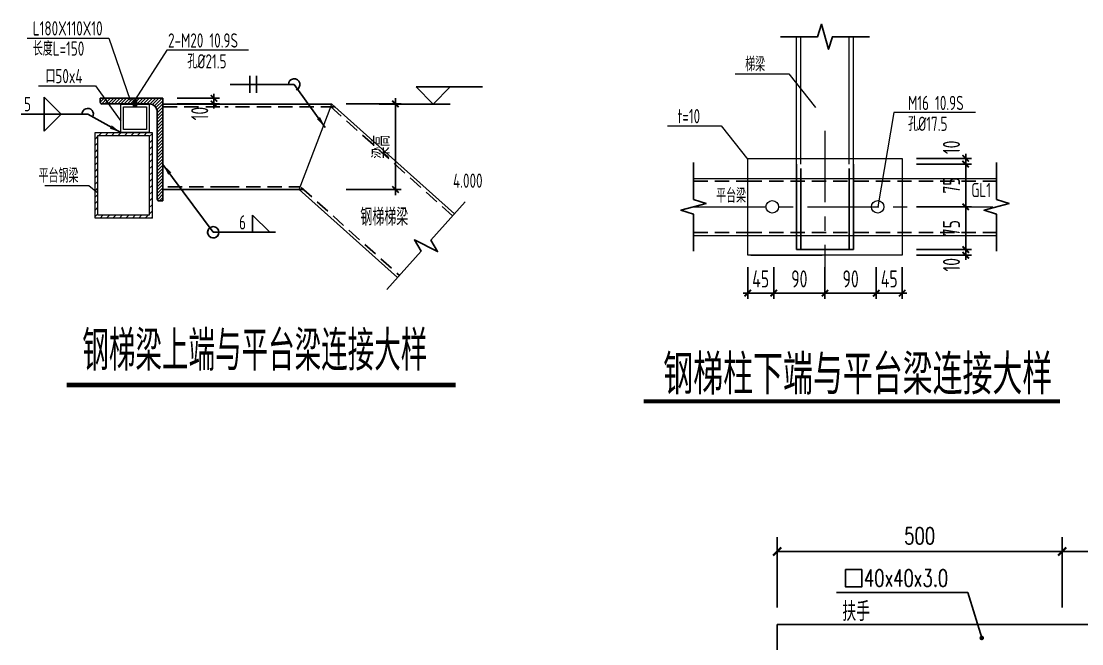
# Model space of a CAD drawing. Extents: x 498328 to 716449, y -893371 to -467753.
# Drawn here: x 564057 to 582661, y -801362 to -790441 of the extents above; entities that cross this region are included whole.
import ezdxf
from ezdxf.enums import TextEntityAlignment as Align

# ---------------------------------------------------------------- set-up
doc = ezdxf.new("R2010")
doc.units = 0
doc.header["$LTSCALE"] = 1000
doc.header["$PDMODE"] = 35
doc.header["$PDSIZE"] = 20
doc.linetypes.add('2', pattern=[0.375, 0.25, -0.125])
doc.linetypes.add('CENTER', pattern=[2, 1.25, -0.25, 0.25, -0.25])
doc.layers.get('0').update_dxf_attribs({"linetype": 'CONTINUOUS'})
doc.layers.get('Defpoints').update_dxf_attribs({"linetype": 'CONTINUOUS'})
for name, color, linetype in [('-L-02', 2, 'CONTINUOUS'), ('1轮廓实线层', 7, 'CONTINUOUS'), ('AXIS', 251, 'CENTER'), ('DIM', 3, 'CONTINUOUS'), ('DIM_LEAD', 3, 'CONTINUOUS'), ('HATCH', 252, 'CONTINUOUS'), ('PUB_DIM', 62, 'CONTINUOUS'), ('PUB_TEXT', 7, 'CONTINUOUS'), ('SD_NAME_TOPC', 7, 'CONTINUOUS'), ('STGJ_BOLT_THIN', 9, 'CONTINUOUS'), ('STXT_HF', 7, 'CONTINUOUS'), ('STXT_XG_THIN', 2, 'CONTINUOUS'), ('THIN', 7, 'CONTINUOUS'), ('焊缝', 1, 'CONTINUOUS'), ('设备基础', 2, 'CONTINUOUS')]:
    doc.layers.add(name, color=color, linetype=linetype)
doc.layers.add('STXT_HF_TEXT', color=7, linetype='CONTINUOUS', lineweight=0)
doc.layers.add('钢梁', color=141, linetype='CONTINUOUS', lineweight=18)
doc.styles.add('_TCH_DIM', font='SIMPLEX', dxfattribs={"bigfont": 'GBCBIG'})
doc.styles.add('_TCH_DIM_T3', font='SIMPLEX', dxfattribs={"width": 0.705882, "bigfont": 'GBCBIG'})
doc.styles.add('HZTXT', font='txt.shx', dxfattribs={"bigfont": 'HZTXT'})
doc.styles.get("Standard").update_dxf_attribs({"font": 'txt', "width": 0.75})
doc.styles.add('TSSD-REIN', font='tssdeng.shx', dxfattribs={"width": 0.7, "bigfont": 'tssdchn.shx'})
doc.styles.add('TSSD_DIMENSION', font='Tssdeng.shx', dxfattribs={"width": 0.7, "bigfont": 'hztxt.shx'})
doc.styles.add('TSSD_LABEL', font='Tssdeng.shx', dxfattribs={"width": 0.7, "bigfont": 'hztxt.shx'})
doc.styles.add('TSSD_REIN', font='Tssdeng.shx', dxfattribs={"width": 0.7, "bigfont": 'hztxt.shx'})
doc.dimstyles.new('_TCH_ARCH&&100', dxfattribs={"dimtxt": 297.5, "dimasz": 100, "dimexe": 250, "dimexo": 300, "dimgap": 126.25, "dimtad": 1, "dimdec": 0, "dimzin": 0, "dimdsep": 46, "dimtxsty": '_TCH_DIM_T3', "dimblk": 'ARCHTICK', "dimcen": 0.09, "dimclrt": 7, "dimadec": 0, "dimazin": 0, "dimtfac": 1, "dimtdec": 0, "dimtix": 1, "dimtmove": 2, "dimatfit": 3, "dimfxl": 0, "dimtolj": 1, "dimtzin": 0, "dimarcsym": 0})
doc.dimstyles.new('TSSD_10_100', dxfattribs={"dimtxt": 300, "dimasz": 80, "dimexe": 100, "dimexo": 250, "dimgap": 100, "dimtad": 1, "dimdec": 0, "dimlfac": 0.1, "dimzin": 0, "dimdsep": 46, "dimtxsty": 'TSSD_DIMENSION', "dimblk": 'ARCHTICK', "dimcen": 0, "dimdle": 100, "dimclrt": 7, "dimadec": 0, "dimazin": 0, "dimtfac": 1, "dimtdec": 0, "dimtix": 1, "dimtmove": 2, "dimatfit": 3, "dimldrblk": 'ARCHTICK', "dimfxl": 0, "dimtolj": 1, "dimtzin": 0, "dimarcsym": 0})
doc.dimstyles.new('TSSD_50_100', dxfattribs={"dimtxt": 300, "dimasz": 80, "dimexe": 100, "dimexo": 250, "dimgap": 100, "dimtad": 1, "dimdec": 0, "dimlfac": 0.5, "dimzin": 0, "dimdsep": 46, "dimtxsty": 'TSSD_DIMENSION', "dimblk": 'ARCHTICK', "dimcen": 0, "dimdle": 100, "dimclrt": 7, "dimadec": 0, "dimazin": 0, "dimtfac": 1, "dimtdec": 0, "dimtix": 1, "dimtmove": 2, "dimatfit": 3, "dimldrblk": 'ARCHTICK', "dimfxl": 0, "dimtolj": 1, "dimtzin": 0, "dimarcsym": 0})
doc.dimstyles.new('TSSD_LEADER_STYLE_200.0', dxfattribs={"dimtxt": 0.18, "dimasz": 200, "dimexe": 0.18, "dimexo": 0.0625, "dimgap": 0.09, "dimtad": 0, "dimtih": 1, "dimtoh": 1, "dimdec": 4, "dimzin": 0, "dimdsep": 46, "dimtxsty": 'Standard', "dimcen": 0.09, "dimadec": 0, "dimazin": 0, "dimtfac": 1, "dimtdec": 4, "dimtofl": 0, "dimtmove": 0, "dimatfit": 3, "dimfxl": 0, "dimtolj": 1, "dimtzin": 0, "dimarcsym": 0})

# ---------------------------------------------------------------- blocks, each defined once
blk = doc.blocks.new('_ARCHTICK')
at = {"color": 0, "const_width": 0.4}
blk.add_lwpolyline([(-0.71, -0.71), (0.71, 0.71)], dxfattribs=at)
blk = doc.blocks.new('*D407')
at = {"layer": 'Defpoints', "color": 0, "transparency": 16777216}
for p in [(569508, -791893), (569508, -793393), (570622, -793393)]:
    blk.add_point(p, dxfattribs=at)
at = {"layer": 'DIM', "color": 0, "lineweight": -2, "transparency": 16777216}
for p, q in [((569758, -791893), (570722, -791893)), ((570622, -791793), (570622, -793493)), ((569758, -793393), (570722, -793393))]:
    blk.add_line(p, q, dxfattribs=at)
at = {"layer": 'DIM', "color": 0, "lineweight": -2, "transparency": 16777216, "xscale": 80, "yscale": 80, "zscale": 80}
for p, rotation in [((570622, -791893), 90), ((570622, -793393), 270)]:
    blk.add_blockref('_ARCHTICK', p, dxfattribs=dict(at, rotation=rotation))
at = {"layer": 'DIM', "color": 7, "transparency": 16777216, "insert": (570372, -792643), "char_height": 300, "attachment_point": 5, "rotation": 90, "style": 'TSSD_DIMENSION'}
blk.add_mtext('\\A1;梁高', dxfattribs=at)
blk = doc.blocks.new('_WELD006')
at = {"color": 0, "linetype": 'ByBlock'}
for p, q in [((0, 0), (0, 0.5)), ((0.4, 0), (0.4, 0.5))]:
    blk.add_line(p, q, dxfattribs=at)
blk = doc.blocks.new('_WELD004')
at = {"color": 0, "linetype": 'ByBlock'}
for p, q in [((0, 1), (1, 0)), ((0, 0), (0, 1))]:
    blk.add_line(p, q, dxfattribs=at)
blk = doc.blocks.new('*D408')
at = {"layer": 'Defpoints', "color": 0, "transparency": 16777216}
for p in [(566543, -791793), (566543, -791893), (567438, -791893)]:
    blk.add_point(p, dxfattribs=at)
at = {"layer": 'DIM', "color": 0, "lineweight": -2, "transparency": 16777216}
for p, q in [((567438, -791793), (567438, -791713)), ((566793, -791793), (567538, -791793)), ((566793, -791893), (567538, -791893)), ((567438, -791793), (567438, -791893)), ((567438, -791893), (567438, -791973))]:
    blk.add_line(p, q, dxfattribs=at)
at = {"layer": 'DIM', "color": 0, "lineweight": -2, "transparency": 16777216, "xscale": 80, "yscale": 80, "zscale": 80}
for p, rotation in [((567438, -791793), 270), ((567438, -791893), 90)]:
    blk.add_blockref('_ARCHTICK', p, dxfattribs=dict(at, rotation=rotation))
at = {"layer": 'DIM', "color": 7, "transparency": 16777216, "insert": (567188, -792061), "char_height": 300, "attachment_point": 5, "rotation": 90, "style": 'TSSD_DIMENSION'}
blk.add_mtext('\\A1;10', dxfattribs=at)
blk = doc.blocks.new('_WELD003')
at = {"color": 0, "linetype": 'ByBlock'}
blk.add_circle((0, 0), 0.5, dxfattribs=at)
blk = doc.blocks.new('2121212121')
at = {"layer": 'HATCH'}
h = blk.add_hatch(dxfattribs=at)
h.set_pattern_fill('METAL', color=256, scale=10, style=0)
h.set_pattern_definition([(45, (-2320.425, -2205.158), (-28.2842712, 28.2842712), [])])
edge = h.paths.add_edge_path()
edge.add_line((604702, -774036), (605802, -774036))
edge.add_line((605802, -774036), (605802, -775836))
edge.add_line((605802, -775836), (605735, -775836))
edge.add_arc((605735, -775803), 33.3, 180, 270, ccw=False)
edge.add_line((605702, -775803), (605702, -774276))
edge.add_arc((605562, -774276), 140, 0, 90)
edge.add_line((605562, -774136), (604735, -774136))
edge.add_arc((604735, -774103), 33.3, 180, 270, ccw=False)
edge.add_line((604702, -774103), (604702, -774036))
at = {"layer": 'STXT_XG_THIN'}
for p, q in [((604702, -774103), (604702, -774036)), ((604702, -774036), (605802, -774036)), ((605802, -774036), (605802, -775836)), ((605562, -774136), (604735, -774136)), ((605702, -775803), (605702, -774276)), ((605802, -775836), (605735, -775836))]:
    blk.add_line(p, q, dxfattribs=at)
for centre in [(604735, -774103), (605735, -775803)]:
    blk.add_arc(centre, 33.3, 180, 270, dxfattribs=at)
blk = doc.blocks.new('21212121212121')
at = {"layer": 'STXT_XG_THIN'}
blk.add_arc((605652, -774276), 140, 0, 90, dxfattribs=at)
at = {"layer": '钢梁'}
blk.add_blockref('2121212121', (90, 0), dxfattribs=at)
blk = doc.blocks.new('*D427')
at = {"layer": 'Defpoints', "color": 0, "transparency": 16777216}
for p in [(579511, -792947), (579511, -793697), (580624, -793697)]:
    blk.add_point(p, dxfattribs=at)
at = {"layer": 'DIM', "color": 0, "lineweight": -2, "transparency": 16777216}
for p, q in [((580624, -792847), (580624, -793797)), ((579761, -792947), (580724, -792947)), ((579761, -793697), (580724, -793697))]:
    blk.add_line(p, q, dxfattribs=at)
at = {"layer": 'DIM', "color": 0, "lineweight": -2, "transparency": 16777216, "xscale": 80, "yscale": 80, "zscale": 80}
for p, rotation in [((580624, -792947), 90), ((580624, -793697), 270)]:
    blk.add_blockref('_ARCHTICK', p, dxfattribs=dict(at, rotation=rotation))
at = {"layer": 'DIM', "color": 7, "transparency": 16777216, "insert": (580374, -793322), "char_height": 300, "attachment_point": 5, "rotation": 90, "style": 'TSSD_DIMENSION'}
blk.add_mtext('\\A1;75', dxfattribs=at)
blk = doc.blocks.new('*D428')
at = {"layer": 'Defpoints', "color": 0, "transparency": 16777216}
for p in [(579511, -793697), (580624, -793697), (579511, -794447)]:
    blk.add_point(p, dxfattribs=at)
at = {"layer": 'DIM', "color": 0, "lineweight": -2, "transparency": 16777216}
for p, q in [((580624, -794547), (580624, -793597)), ((579761, -793697), (580724, -793697)), ((579761, -794447), (580724, -794447))]:
    blk.add_line(p, q, dxfattribs=at)
at = {"layer": 'DIM', "color": 0, "lineweight": -2, "transparency": 16777216, "xscale": 80, "yscale": 80, "zscale": 80}
for p, rotation in [((580624, -793697), 90), ((580624, -794447), 270)]:
    blk.add_blockref('_ARCHTICK', p, dxfattribs=dict(at, rotation=rotation))
at = {"layer": 'DIM', "color": 7, "transparency": 16777216, "insert": (580374, -794072), "char_height": 300, "attachment_point": 5, "rotation": 90, "style": 'TSSD_DIMENSION'}
blk.add_mtext('\\A1;75', dxfattribs=at)
blk = doc.blocks.new('*D429')
at = {"layer": 'Defpoints', "color": 0, "transparency": 16777216}
for p in [(577256, -794507), (578156, -794507), (578156, -795211)]:
    blk.add_point(p, dxfattribs=at)
at = {"layer": 'DIM', "color": 0, "lineweight": -2, "transparency": 16777216}
for p, q in [((577256, -794757), (577256, -795311)), ((578156, -794757), (578156, -795311)), ((577156, -795211), (578256, -795211))]:
    blk.add_line(p, q, dxfattribs=at)
at = {"layer": 'DIM', "color": 0, "lineweight": -2, "transparency": 16777216, "xscale": 80, "yscale": 80, "zscale": 80, "rotation": 180}
blk.add_blockref('_ARCHTICK', (577256, -795211), dxfattribs=at)
at = {"layer": 'DIM', "color": 0, "lineweight": -2, "transparency": 16777216, "xscale": 80, "yscale": 80, "zscale": 80}
blk.add_blockref('_ARCHTICK', (578156, -795211), dxfattribs=at)
at = {"layer": 'DIM', "color": 7, "transparency": 16777216, "insert": (577706, -794961), "char_height": 300, "attachment_point": 5, "style": 'TSSD_DIMENSION'}
blk.add_mtext('\\A1;90', dxfattribs=at)
blk = doc.blocks.new('*D430')
at = {"layer": 'Defpoints', "color": 0, "transparency": 16777216}
for p in [(578156, -794507), (579056, -794507), (578156, -795211)]:
    blk.add_point(p, dxfattribs=at)
at = {"layer": 'DIM', "color": 0, "lineweight": -2, "transparency": 16777216}
for p, q in [((578156, -794757), (578156, -795311)), ((579056, -794757), (579056, -795311)), ((579156, -795211), (578056, -795211))]:
    blk.add_line(p, q, dxfattribs=at)
at = {"layer": 'DIM', "color": 0, "lineweight": -2, "transparency": 16777216, "xscale": 80, "yscale": 80, "zscale": 80, "rotation": 180}
blk.add_blockref('_ARCHTICK', (578156, -795211), dxfattribs=at)
at = {"layer": 'DIM', "color": 0, "lineweight": -2, "transparency": 16777216, "xscale": 80, "yscale": 80, "zscale": 80}
blk.add_blockref('_ARCHTICK', (579056, -795211), dxfattribs=at)
at = {"layer": 'DIM', "color": 7, "transparency": 16777216, "insert": (578606, -794961), "char_height": 300, "attachment_point": 5, "style": 'TSSD_DIMENSION'}
blk.add_mtext('\\A1;90', dxfattribs=at)
blk = doc.blocks.new('*D431')
at = {"layer": 'Defpoints', "color": 0, "transparency": 16777216}
for p in [(576801, -794507), (577256, -794507), (577256, -795211)]:
    blk.add_point(p, dxfattribs=at)
at = {"layer": 'DIM', "color": 0, "lineweight": -2, "transparency": 16777216}
for p, q in [((576801, -794757), (576801, -795311)), ((577256, -794757), (577256, -795311)), ((576801, -795211), (576721, -795211)), ((576801, -795211), (577256, -795211)), ((577256, -795211), (577336, -795211))]:
    blk.add_line(p, q, dxfattribs=at)
at = {"layer": 'DIM', "color": 0, "lineweight": -2, "transparency": 16777216, "xscale": 80, "yscale": 80, "zscale": 80}
blk.add_blockref('_ARCHTICK', (576801, -795211), dxfattribs=at)
at = {"layer": 'DIM', "color": 0, "lineweight": -2, "transparency": 16777216, "xscale": 80, "yscale": 80, "zscale": 80, "rotation": 180}
blk.add_blockref('_ARCHTICK', (577256, -795211), dxfattribs=at)
at = {"layer": 'DIM', "color": 7, "transparency": 16777216, "insert": (577028, -794961), "char_height": 300, "attachment_point": 5, "style": 'TSSD_DIMENSION'}
blk.add_mtext('\\A1;45', dxfattribs=at)
blk = doc.blocks.new('*D432')
at = {"layer": 'Defpoints', "color": 0, "transparency": 16777216}
for p in [(579056, -794507), (579511, -794507), (579056, -795211)]:
    blk.add_point(p, dxfattribs=at)
at = {"layer": 'DIM', "color": 0, "lineweight": -2, "transparency": 16777216}
for p, q in [((579056, -794757), (579056, -795311)), ((579511, -794757), (579511, -795311)), ((579056, -795211), (578976, -795211)), ((579511, -795211), (579056, -795211)), ((579511, -795211), (579591, -795211))]:
    blk.add_line(p, q, dxfattribs=at)
at = {"layer": 'DIM', "color": 0, "lineweight": -2, "transparency": 16777216, "xscale": 80, "yscale": 80, "zscale": 80}
blk.add_blockref('_ARCHTICK', (579056, -795211), dxfattribs=at)
at = {"layer": 'DIM', "color": 0, "lineweight": -2, "transparency": 16777216, "xscale": 80, "yscale": 80, "zscale": 80, "rotation": 180}
blk.add_blockref('_ARCHTICK', (579511, -795211), dxfattribs=at)
at = {"layer": 'DIM', "color": 7, "transparency": 16777216, "insert": (579283, -794961), "char_height": 300, "attachment_point": 5, "style": 'TSSD_DIMENSION'}
blk.add_mtext('\\A1;45', dxfattribs=at)
blk = doc.blocks.new('*D433')
at = {"layer": 'Defpoints', "color": 0, "transparency": 16777216}
for p in [(579511, -792847), (579511, -792947), (580624, -792947)]:
    blk.add_point(p, dxfattribs=at)
at = {"layer": 'DIM', "color": 0, "lineweight": -2, "transparency": 16777216}
for p, q in [((579761, -792847), (580724, -792847)), ((580624, -792847), (580624, -792767)), ((580624, -792847), (580624, -792947)), ((579761, -792947), (580724, -792947)), ((580624, -792947), (580624, -793027))]:
    blk.add_line(p, q, dxfattribs=at)
at = {"layer": 'DIM', "color": 0, "lineweight": -2, "transparency": 16777216, "xscale": 80, "yscale": 80, "zscale": 80}
for p, rotation in [((580624, -792847), 270), ((580624, -792947), 90)]:
    blk.add_blockref('_ARCHTICK', p, dxfattribs=dict(at, rotation=rotation))
at = {"layer": 'DIM', "color": 7, "transparency": 16777216, "insert": (580374, -792653), "char_height": 300, "attachment_point": 5, "rotation": 90, "style": 'TSSD_DIMENSION'}
blk.add_mtext('\\A1;10', dxfattribs=at)
blk = doc.blocks.new('*D434')
at = {"layer": 'Defpoints', "color": 0, "transparency": 16777216}
for p in [(579511, -794447), (579511, -794547), (580624, -794447)]:
    blk.add_point(p, dxfattribs=at)
at = {"layer": 'DIM', "color": 0, "lineweight": -2, "transparency": 16777216}
for p, q in [((580624, -794447), (580624, -794367)), ((579761, -794447), (580724, -794447)), ((579761, -794547), (580724, -794547)), ((580624, -794547), (580624, -794447)), ((580624, -794547), (580624, -794627))]:
    blk.add_line(p, q, dxfattribs=at)
at = {"layer": 'DIM', "color": 0, "lineweight": -2, "transparency": 16777216, "xscale": 80, "yscale": 80, "zscale": 80}
for p, rotation in [((580624, -794447), 270), ((580624, -794547), 90)]:
    blk.add_blockref('_ARCHTICK', p, dxfattribs=dict(at, rotation=rotation))
at = {"layer": 'DIM', "color": 7, "transparency": 16777216, "insert": (580374, -794713), "char_height": 300, "attachment_point": 5, "rotation": 90, "style": 'TSSD_DIMENSION'}
blk.add_mtext('\\A1;10', dxfattribs=at)
blk = doc.blocks.new('*D464')
at = {"layer": 'Defpoints', "color": 0, "transparency": 16777216}
for p in [(582317, -799743), (577317, -801024), (582317, -801024)]:
    blk.add_point(p, dxfattribs=at)
at = {"layer": 'PUB_DIM', "color": 0, "lineweight": -2, "transparency": 16777216}
for p, q in [((577317, -800724), (577317, -799493)), ((582317, -800724), (582317, -799493)), ((577317, -799743), (582317, -799743))]:
    blk.add_line(p, q, dxfattribs=at)
at = {"layer": 'PUB_DIM', "color": 0, "lineweight": -2, "transparency": 16777216, "xscale": 100, "yscale": 100, "zscale": 100, "rotation": 180}
blk.add_blockref('_ARCHTICK', (577317, -799743), dxfattribs=at)
at = {"layer": 'PUB_DIM', "color": 0, "lineweight": -2, "transparency": 16777216, "xscale": 100, "yscale": 100, "zscale": 100}
blk.add_blockref('_ARCHTICK', (582317, -799743), dxfattribs=at)
at = {"layer": 'PUB_DIM', "color": 7, "transparency": 16777216, "insert": (579817, -799468), "char_height": 297.5, "attachment_point": 5, "style": '_TCH_DIM_T3'}
blk.add_mtext('\\A1;500', dxfattribs=at)
blk = doc.blocks.new('*D465')
at = {"layer": 'Defpoints', "color": 0, "transparency": 16777216}
for p in [(587317, -799743), (582317, -801024), (587317, -801024)]:
    blk.add_point(p, dxfattribs=at)
at = {"layer": 'PUB_DIM', "color": 0, "lineweight": -2, "transparency": 16777216}
for p, q in [((582317, -800724), (582317, -799493)), ((587317, -800724), (587317, -799493)), ((582317, -799743), (587317, -799743))]:
    blk.add_line(p, q, dxfattribs=at)
at = {"layer": 'PUB_DIM', "color": 0, "lineweight": -2, "transparency": 16777216, "xscale": 100, "yscale": 100, "zscale": 100, "rotation": 180}
blk.add_blockref('_ARCHTICK', (582317, -799743), dxfattribs=at)
at = {"layer": 'PUB_DIM', "color": 0, "lineweight": -2, "transparency": 16777216, "xscale": 100, "yscale": 100, "zscale": 100}
blk.add_blockref('_ARCHTICK', (587317, -799743), dxfattribs=at)
at = {"layer": 'PUB_DIM', "color": 7, "transparency": 16777216, "insert": (584817, -799468), "char_height": 297.5, "attachment_point": 5, "style": '_TCH_DIM_T3'}
blk.add_mtext('\\A1;500', dxfattribs=at)

msp = doc.modelspace()

# ---------------------------------------------------------------- hatches: boundary and pattern name
at = {"layer": 'HATCH'}
h = msp.add_hatch(dxfattribs=at)
h.set_pattern_fill('METAL', color=256, scale=20, style=0)
h.set_pattern_definition([(45, (-533337.67, 708575.95), (-56.5685425, 56.5685425), [])])
h.paths.add_polyline_path([(566353.4, -792393.4), (565353.4, -792393.4), (565353.4, -793893.4), (566353.4, -793893.4)])
h.paths.add_polyline_path([(565403.4, -792443.4), (566303.4, -792443.4), (566303.4, -793843.4), (565403.4, -793843.4)], flags=16)

# ---------------------------------------------------------------- linework, layer by layer
at = {"layer": '-L-02', "lineweight": 20}
msp.add_lwpolyline([(576800.9, -792847.5), (579510.8, -792847.5), (579510.8, -794547.5), (576800.9, -794547.5)], close=True, dxfattribs=at)
at = {"const_width": 70}
msp.add_lwpolyline([(574976.6, -797107.5), (582278.4, -797107.5)], dxfattribs=at)
at = {"layer": '1轮廓实线层', "color": 4}
for p, q in [((566543.4, -791893.4), (567628.8, -791893.4)), ((569508.3, -791893.4), (567628.8, -791893.4)), ((571657.9, -793820.1), (569508.3, -791893.4)), ((577655.9, -794447.5), (577655.9, -792947.5)), ((577730.9, -794447.5), (577730.9, -793022.5)), ((578580.9, -793022.5), (578580.9, -794447.5)), ((578655.9, -792947.5), (578655.9, -794447.5)), ((567628.8, -793393.4), (566543.4, -793393.4)), ((567628.8, -793393.4), (569009.3, -793393.4)), ((568934.4, -793393.4), (570656.8, -794937.1)), ((578655.9, -794447.5), (577655.9, -794447.5)), ((577317.3, -801024.1), (594543.7, -801024.1)), ((577317.3, -801024.1), (577317.3, -811924.1))]:
    msp.add_line(p, q, dxfattribs=at)
at = {"layer": '1轮廓实线层', "color": 4, "linetype": '2'}
for p, q in [((566543.4, -791943.4), (567628.8, -791943.4)), ((569564.1, -791943.4), (567628.8, -791943.4)), ((571624.6, -793857.4), (569433.4, -791893.4)), ((575849.9, -793247.5), (576856, -793247.5)), ((576800.9, -793247.5), (581165.9, -793247.5)), ((567628.8, -793343.4), (566543.4, -793343.4)), ((567628.8, -793343.4), (568953.6, -793343.4)), ((568967.8, -793356.2), (570690.1, -794899.9)), ((575849.9, -794147.5), (576856, -794147.5)), ((576800.9, -794147.5), (581165.9, -794147.5))]:
    msp.add_line(p, q, dxfattribs=at)
at = {"layer": '1轮廓实线层', "lineweight": 20, "ltscale": 5}
for p, q in [((575849.9, -793197.5), (576856, -793197.5)), ((576800.9, -793197.5), (581165.9, -793197.5)), ((575849.9, -794197.5), (576856, -794197.5)), ((575849.9, -794197.5), (576856, -794197.5)), ((576800.9, -794197.5), (581165.9, -794197.5)), ((576800.9, -794197.5), (581165.9, -794197.5))]:
    msp.add_line(p, q, dxfattribs=at)
at = {"layer": '1轮廓实线层', "color": 4, "lineweight": 20}
for points in [[(566353.4, -792393.4), (566353.4, -793893.4), (565353.4, -793893.4), (565353.4, -792393.4)], [(566303.4, -792443.4), (566303.4, -793843.4), (565403.4, -793843.4), (565403.4, -792443.4)]]:
    msp.add_lwpolyline(points, close=True, dxfattribs=at)
for centre in [(577230.9, -793697.5), (579080.9, -793697.5)]:
    msp.add_circle(centre, 110, dxfattribs=at)
at = {"layer": 'AXIS', "lineweight": 20}
for p, q in [((578155.9, -792366.3), (578155.9, -795310.9)), ((575849.9, -793697.5), (581165.9, -793697.5))]:
    msp.add_line(p, q, dxfattribs=at)
at = {"layer": 'DIM_LEAD'}
for p, q in [((580661.3, -800464), (578355.8, -800464)), ((580905.7, -801259.1), (580661.3, -800464))]:
    msp.add_line(p, q, dxfattribs=at)
at = {"layer": 'DIM_LEAD', "const_width": 40}
msp.add_lwpolyline([(580911.6, -801278.2, 1), (580899.9, -801239.9, 1)], format="xyb", close=True, dxfattribs=at)
at = {"layer": 'PUB_TEXT', "lineweight": 15}
for points in [[(564162.9, -790737), (565595.4, -790737), (565967.4, -791823.4)], [(568043.1, -790949), (566610.5, -790949), (566053.4, -791813.4)], [(576581.7, -791365.6), (577521.9, -791365.6), (577987, -791955.9)], [(564359.4, -791574), (565361.4, -791574), (565803.4, -792195)], [(580795.5, -792044.6), (579363, -792044.6), (579080.9, -793697.5)], [(575395.6, -792277), (576335.8, -792277), (576800.9, -792867.3)], [(564470.9, -793320), (565241.4, -793320), (565403.4, -793449.6)]]:
    msp.add_lwpolyline(points, dxfattribs=at)
at = {"layer": 'SD_NAME_TOPC', "const_width": 80}
msp.add_lwpolyline([(564856.3, -796824), (571676.4, -796824)], dxfattribs=at)
at = {"layer": 'STGJ_BOLT_THIN', "const_width": 80}
msp.add_lwpolyline([(566053.4, -791943.4), (566053.4, -791813.4)], dxfattribs=at)
at = {"layer": 'STXT_HF'}
for p, q in [((568846.6, -791550.1), (567724.5, -791550.1)), ((565223.2, -792070.8), (564057.1, -792070.8)), ((567425.9, -794143.7), (568516.5, -794143.7))]:
    msp.add_line(p, q, dxfattribs=at)
for centre, start, end in [((568846.6, -791550.1), 290.98134, 180), ((565223.2, -792070.8), 330.92554, 180), ((567425.9, -794143.7), 126.53528, 0)]:
    msp.add_arc(centre, 100, start, end, dxfattribs=at)
at = {"layer": 'THIN'}
for p, q in [((571284.2, -791893.4), (570984.2, -791593.4)), ((570984.2, -791593.4), (571584.2, -791593.4)), ((571284.2, -791893.4), (571584.2, -791593.4)), ((571584.2, -791593.4), (572149.6, -791593.4)), ((570337.9, -791893.4), (571584.2, -791893.4)), ((571284.2, -791893.4), (571284.2, -791893.4))]:
    msp.add_line(p, q, dxfattribs=at)
for points in [[(577375.9, -790714.2), (578025.9, -790714.2), (578095.9, -790494.2), (578215.9, -790934.2), (578285.9, -790714.2), (578935.9, -790714.2)], [(575849.9, -792917.5), (575849.9, -793567.5), (576069.9, -793637.5), (575629.9, -793757.5), (575849.9, -793827.5), (575849.9, -794477.5)], [(581165.9, -792917.5), (581165.9, -793567.5), (581385.9, -793637.5), (580945.9, -793757.5), (581165.9, -793827.5), (581165.9, -794477.5)], [(570469.9, -795145.6), (571070.6, -794475.4), (570953.5, -794276.5), (571361.2, -794480.8), (571244.1, -794281.8), (571844.8, -793611.6)]]:
    msp.add_lwpolyline(points, dxfattribs=at)
at = {"layer": '焊缝'}
msp.add_lwpolyline([(578516.7, -800060.5), (578802.3, -800060.5), (578802.3, -800365.4), (578516.7, -800365.4)], close=True, dxfattribs=at)
at = {"layer": '设备基础', "color": 0, "lineweight": 20}
for p, q in [((576856, -794547.5), (578106, -794547.5)), ((579455.8, -794547.5), (578205.8, -794547.5))]:
    msp.add_line(p, q, dxfattribs=at)
at = {"layer": '钢梁'}
for p, q in [((577655.9, -792947.5), (577655.9, -790714.2)), ((577730.9, -792947.5), (577730.9, -790714.2)), ((578580.9, -792947.5), (578580.9, -790714.2)), ((578655.9, -792947.5), (578655.9, -790714.2)), ((568934.4, -793393.4), (569508.3, -791893.4))]:
    msp.add_line(p, q, dxfattribs=at)
for points in [[(565803.4, -791893.4), (566303.4, -791893.4), (566303.4, -792393.4), (565803.4, -792393.4)], [(565853.4, -791943.4), (566253.4, -791943.4), (566253.4, -792343.4), (565853.4, -792343.4)]]:
    msp.add_lwpolyline(points, close=True, dxfattribs=at)

# ---------------------------------------------------------------- block references
at = {"layer": 'STXT_HF'}
for name, p, xscale, yscale, zscale in [('_WELD006', (568064.5, -791550.1), 300, 300, 300), ('_WELD004', (564457.1, -792070.8), 300, 300, 300), ('_WELD004', (568116.5, -794143.7), 300, 300, 300), ('_WELD003', (567425.9, -794143.7), 200, 200, 200)]:
    msp.add_blockref(name, p, dxfattribs=dict(at, xscale=xscale, yscale=yscale, zscale=zscale))
at = {"layer": 'STXT_HF', "rotation": 180}
for name, p, xscale, yscale, zscale in [('_WELD006', (568064.5, -791550.1), -299.9999999999999, 300, 299.9999999999999), ('_WELD004', (564457.1, -792070.8), -300.0000000000001, 300.0000000000001, 300.0000000000001)]:
    msp.add_blockref(name, p, dxfattribs=dict(at, xscale=xscale, yscale=yscale, zscale=zscale))
at = {"layer": '钢梁'}
msp.add_blockref('21212121212121', (-39348.6, -17757), dxfattribs=at)

# ---------------------------------------------------------------- texts
for s, height, style, width, p in [('钢梯梯梁', 300, 'TSSD_REIN', 0.7, (570005.4, -794025)), ('钢梯柱下端与平台梁连接大样', 700, 'HZTXT', 0.75, (575318.6, -796988.9))]:
    msp.add_text(s, height=height, dxfattribs=dict(style=style, width=width)).set_placement(p)
at = {"layer": 'PUB_TEXT', "lineweight": 15, "width": 0.7}
for s, height, style, p in [('L180X110X10', 250, 'TSSD_REIN', (564260.4, -790692)), ('2-M20 10.9S', 250, 'TSSD_REIN', (566633.3, -790904)), ('长度L=150', 250, 'TSSD_REIN', (564260.4, -791046)), ('孔%%C21.5', 250, 'TSSD_REIN', (566970.2, -791270)), ('梯梁', 250, 'TSSD_REIN', (576756.1, -791320.6)), ('口50x4', 250, 'TSSD_REIN', (564482.4, -791529)), ('M16 10.9S', 250, 'TSSD_REIN', (579613.6, -791999.6)), ('t=10', 250, 'TSSD_REIN', (575570, -792232)), ('孔%%C17.5', 250, 'TSSD_REIN', (579613.6, -792365.6)), ('平台钢梁', 250, 'TSSD_REIN', (564362.4, -793275)), ('平台梁', 250, 'TSSD_REIN', (576246.6, -793626.3)), ('GL1', 250, 'TSSD_REIN', (580723.4, -793527.3)), ('钢梯梁上端与平台梁连接大样', 700, 'TSSD-REIN', (565129.3, -796570.4))]:
    msp.add_text(s, height=height, dxfattribs=dict(at, style=style)).set_placement(p)
at = {"layer": 'PUB_TEXT', "color": 7, "style": '_TCH_DIM', "width": 0.705882}
msp.add_text('40x40x3.0', height=297.5, dxfattribs=at).set_placement((578840.8, -800357.3))
at = {"layer": 'PUB_TEXT', "color": 7, "style": '_TCH_DIM'}
msp.add_text('扶手', height=337.59, dxfattribs=at).set_placement((578460.8, -800963.4))
at = {"layer": 'STXT_HF_TEXT', "style": 'TSSD_LABEL', "width": 0.7}
for s, p in [('5', (564107.1, -792020.8)), ('6', (567879, -794093.7))]:
    msp.add_text(s, height=250, dxfattribs=at).set_placement(p)
at = {"layer": 'THIN', "style": 'TSSD_LABEL', "width": 0.7}
msp.add_text('4.000', height=250, dxfattribs=at).set_placement((572149.6, -793437.8), align=Align.BOTTOM_RIGHT)

# ---------------------------------------------------------------- dimensions: what is measured, and where the dimension line sits
at = {"layer": 'DIM'}
dim = msp.add_linear_dim(base=(567438.4, -791893.4), p1=(566543.4, -791793.4), p2=(566543.4, -791893.4), angle=270, text='10', dimstyle='TSSD_50_100', dxfattribs=at)
dim.commit()
dim.dimension.update_dxf_attribs({"geometry": '*D408', "text_midpoint": (567188.4, -792061), "dimtype": 129})
dim = msp.add_aligned_dim(p1=(569508.3, -791893.4), p2=(569508.3, -793393.4), distance=1113.6, text='梁高', dimstyle='TSSD_10_100', dxfattribs=at)
dim.commit()
dim.dimension.update_dxf_attribs({"geometry": '*D407', "text_midpoint": (570371.8, -792643.4)})
for base, p1, p2, angle, picture, middle in [((580624, -792947.5), (579510.8, -792847.5), (579510.8, -792947.5), 270, '*D433', (580374, -792653.4)), ((580624, -794447.5), (579510.8, -794547.5), (579510.8, -794447.5), 90, '*D434', (580374, -794712.6))]:
    dim = msp.add_linear_dim(base=base, p1=p1, p2=p2, angle=angle, dimstyle='TSSD_10_100', dxfattribs=at)
    dim.commit()
    dim.dimension.update_dxf_attribs({"geometry": picture, "text_midpoint": middle, "dimtype": 129})
for p1, p2, distance, picture, middle in [((579510.8, -792947.5), (579510.8, -793697.5), 1113.2, '*D427', (580374, -793322.5)), ((579510.8, -794447.5), (579510.8, -793697.5), -1113.2, '*D428', (580374, -794072.5)), ((576800.9421, -794507.4629), (577255.8791, -794507.4629), -703.4038, '*D431', (577028.4106, -794960.8667)), ((577255.9, -794507.5), (578155.9, -794507.5), -703.4, '*D429', (577705.9, -794960.9)), ((579055.9, -794507.5), (578155.9, -794507.5), 703.4, '*D430', (578605.9, -794960.9)), ((579510.8, -794507.5), (579055.9, -794507.5), 703.4, '*D432', (579283.3, -794960.9))]:
    dim = msp.add_aligned_dim(p1=p1, p2=p2, distance=distance, dimstyle='TSSD_10_100', dxfattribs=at)
    dim.commit()
    dim.dimension.update_dxf_attribs({"geometry": picture, "text_midpoint": middle})
at = {"layer": 'PUB_DIM'}
for p1, p2, picture, middle in [((577317.3, -801024.1), (582317.3, -801024.1), '*D464', (579817.3, -799468.4)), ((582317.3, -801024.1), (587317.3, -801024.1), '*D465', (584817.3, -799468.4))]:
    dim = msp.add_aligned_dim(p1=p1, p2=p2, distance=1280.7, text='500', dimstyle='_TCH_ARCH&&100', dxfattribs=at)
    dim.commit()
    dim.dimension.update_dxf_attribs({"geometry": picture, "text_midpoint": middle})

# ---------------------------------------------------------------- leaders
at = {"layer": 'STXT_HF'}
for points in [[(569387.4, -792303), (568846.6, -791550.1)], [(565803.4, -792393.4), (565223.2, -792070.8)], [(566543.4, -792952.7), (567425.9, -794143.7)]]:
    msp.add_leader(points, dimstyle='TSSD_LEADER_STYLE_200.0', dxfattribs=at)

doc.saveas('drawing.dxf')
